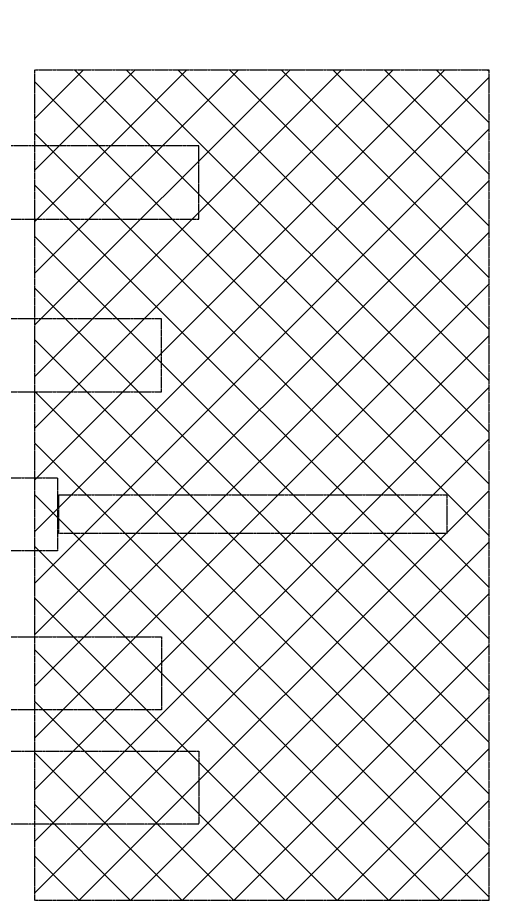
# Model space of a CAD drawing. Header units: millimetres. Extents: x -955179 to -912907, y 62798 to 154298.
# Drawn here: x -940187 to -928476, y 87392 to 108548 of the extents above; entities that cross this region are included whole.
import ezdxf

# ---------------------------------------------------------------- set-up
doc = ezdxf.new("R2010")
doc.units = ezdxf.units.MM
doc.header["$MEASUREMENT"] = 0
doc.linetypes.add('HIDDEN', pattern=[0.375, 0.25, -0.125])
doc.layers.add('CV', color=251, linetype='HIDDEN')

msp = doc.modelspace()

# ---------------------------------------------------------------- hatches: boundary and pattern name
at = {"layer": 'CV'}
h = msp.add_hatch(dxfattribs=at)
h.set_pattern_fill('ANSI37', color=256, scale=7000)
h.set_pattern_definition([(45, (-885507.9, 87391.9), (-618.718, 618.718), []), (135, (-885507.9, 87391.9), (-618.718, -618.718), [])])
h.paths.add_polyline_path([(-928899, 107298), (-928899, 87392), (-939773, 87392), (-939775, 107298)])
h.paths.add_polyline_path([(-940187, 144457), (-912908, 144457), (-912908, 149148), (-940187, 149148)])

# ---------------------------------------------------------------- linework, layer by layer
at = {"layer": 'CV', "color": 8}
msp.add_lwpolyline([(-928899, 107298), (-928899, 87392), (-939773, 87392), (-939775, 107298)], close=True, dxfattribs=at)
at = {"layer": 'CV', "elevation": -22}
for points in [[(-950768, 103720), (-935846, 103720), (-935846, 105473), (-950768, 105473)], [(-951664, 99580), (-936741, 99580), (-936741, 101333), (-951664, 101333)], [(-946679, 97521), (-939229, 97521), (-939229, 95771), (-946679, 95771)], [(-951664, 93710), (-936741, 93710), (-936741, 91957), (-951664, 91957)], [(-950768, 90967), (-935846, 90967), (-935846, 89214), (-950768, 89214)]]:
    msp.add_lwpolyline(points, close=True, dxfattribs=at)
at = {"layer": 'CV'}
msp.add_lwpolyline([(-939199, 97108), (-929899, 97108), (-929899, 96182), (-939199, 96182)], close=True, dxfattribs=at)

doc.saveas('drawing.dxf')
